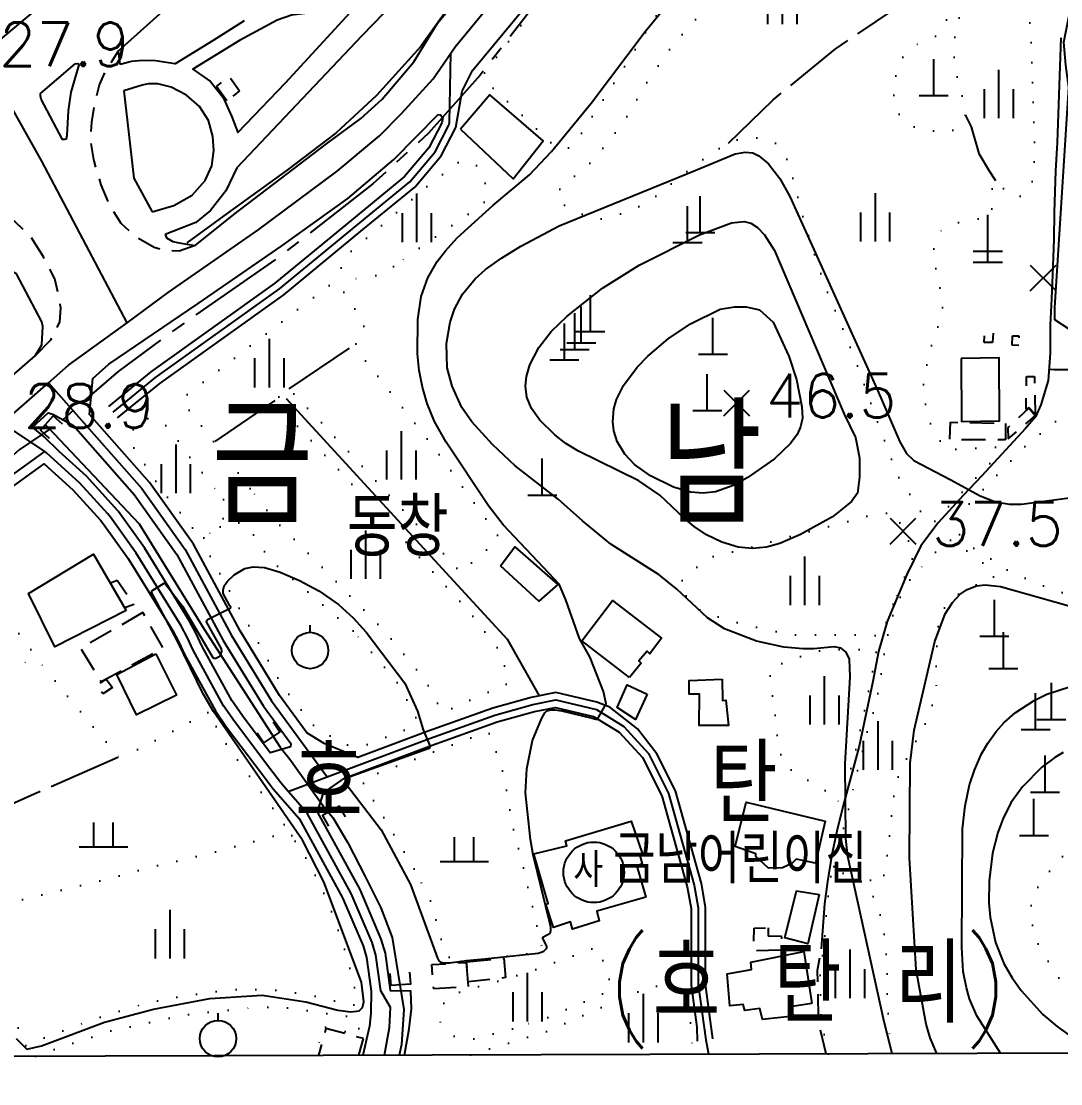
# Model space of a CAD drawing. Header units: millimetres. Extents: x 224638 to 227100, y 430787 to 433573.
# Drawn here: x 226550.3 to 226764.6, y 430787.4 to 431006.5 of the extents above; entities that cross this region are included whole.
import ezdxf

# ---------------------------------------------------------------- set-up
doc = ezdxf.new("R2010")
doc.units = ezdxf.units.MM
for name, pattern in [('15M2P5', [17.5, 15, -2.5]), ('20M3A3M3', [29, 20, -3, 3, -3]), ('5M2P5', [7.5, 5, -2.5]), ('AM4', [4, 0, -4])]:
    doc.linetypes.add(name, pattern=pattern)
for name, color, linetype in [('A0013110', 1, 'Continuous'), ('A0013117', 1, 'Continuous'), ('A0013118', 1, 'Continuous'), ('A0023119', 1, '5M2P5'), ('A0023210', 7, 'Continuous'), ('A0033324', 1, '5M2P5'), ('A0053326', 32, 'Continuous'), ('B0014111', 7, 'Continuous'), ('B0014112', 7, 'Continuous'), ('B0014116', 7, '5M2P5'), ('B0014637', 7, 'Continuous'), ('B0024120', 3, 'B0024120'), ('C0076116', 7, 'Continuous'), ('C0285311', 7, 'Continuous'), ('D0015112', 3, '15M2P5'), ('D0015211', 5, 'Continuous'), ('D0015212', 3, 'Continuous'), ('D0015213', 3, 'Continuous'), ('D0025111', 3, 'AM4'), ('E0022112', 5, 'Continuous'), ('F0017111', 30, 'Continuous'), ('F0017114', 7, 'Continuous'), ('F0027132', 7, 'Continuous'), ('F0027217', 7, 'Continuous'), ('G0018118', 7, '20M3A3M3'), ('H0017334', 7, 'Continuous'), ('H0049140', 7, 'Continuous'), ('H0049224', 7, 'Continuous'), ('H0049225', 7, 'Continuous'), ('H0049226', 7, 'Continuous')]:
    doc.layers.add(name, color=color, linetype=linetype)
doc.styles.add('GHS', font='romans', dxfattribs={"bigfont": 'ngsw.shx'})
doc.styles.add('HIST', font='romans.shx', dxfattribs={"bigfont": 'ngsw.shx'})
doc.styles.add('ngsw', font='romans.shx', dxfattribs={"bigfont": 'ngsw.shx'})
doc.linetypes.add('B0024120', pattern='A,10,-1.75,[133,ltypeshp.shx,S=0.75,R=0,X=0,Y=0],-3.25', length=15)

# ---------------------------------------------------------------- blocks, each defined once
blk = doc.blocks.new('B0014637')
at = {"layer": 'B0014637'}
blk.add_circle((0, 0), 6.25, dxfattribs=at)
at = {"layer": 'B0014637', "style": 'GHS'}
blk.add_text('사', height=7, dxfattribs=at).set_placement((-4.215, -3.007))
blk = doc.blocks.new('D0015212')
at = {"layer": 'D0015212'}
for p, q in [((-0.077, -4.058), (-0.077, 5.942)), ((-3.077, -4.058), (-3.077, 1.942)), ((2.923, -4.058), (2.923, 1.942))]:
    blk.add_line(p, q, dxfattribs=at)
blk = doc.blocks.new('C0285311')
at = {"layer": 'C0285311'}
for p, q in [((-0.024, 0.014), (-0.024, 7.514)), ((-3.024, 0.014), (2.976, 0.014))]:
    blk.add_line(p, q, dxfattribs=at)
blk = doc.blocks.new('D0015211')
at = {"layer": 'D0015211'}
for points in [[(-2, -2.5), (-2, 2.5)], [(2, -2.5), (2, 2.5)], [(-5, -2.5), (5, -2.5)]]:
    blk.add_lwpolyline(points, dxfattribs=at)
blk = doc.blocks.new('D0015213')
at = {"layer": 'D0015213'}
blk.add_line((0.108, 3.642), (0.108, 5.142), dxfattribs=at)
blk.add_circle((0.108, -0.108), 3.75, dxfattribs=at)
blk = doc.blocks.new('F0027217')
at = {"layer": 'F0027217'}
for p, q in [((-2.652, 2.652), (2.652, -2.652)), ((-2.652, -2.652), (2.652, 2.652))]:
    blk.add_line(p, q, dxfattribs=at)

msp = doc.modelspace()

# ---------------------------------------------------------------- linework, layer by layer
at = {"layer": 'A0013110', "flags": 128}
for points in [[(226579.927, 430962.583), (226580.205, 430961.872), (226581.527, 430961.105), (226582.83, 430960.857), (226586.116, 430960.32), (226594.11, 430966.68), (226613.23, 430981.27), (226620.282, 430986.494), (226624.705, 430990.491), (226631.211, 430998.166), (226636.1, 431006.17), (226654.82, 431028.87), (226672.83, 431049.2), (226684.75, 431058.13), (226689.95, 431061), (226698.59, 431065.24), (226706.39, 431068.41), (226745.25, 431082.92), (226759.76, 431089.04), (226787.69, 431102.49), (226796.95, 431106.63), (226849.14, 431128.69), (226884.913, 431143.541)], [(226570.65, 430997.632), (226570.322, 431000.449), (226578.802, 431008.08), (226597.913, 431023.695), (226613.429, 431035.361), (226622.25, 431046.064), (226657.462, 431071.616), (226682.964, 431088.928), (226714.543, 431109.054), (226738.996, 431123.753)], [(226570.12, 430924.74), (226578.83, 430931.85), (226604.39, 430950.14), (226620.26, 430963.22), (226631.42, 430972.35), (226636.83, 430978.77), (226639.89, 430984.63), (226641.18, 430992.14), (226643.3, 430996.35), (226656.28, 431012.15), (226666.07, 431025), (226677.6, 431038.43), (226684.45, 431044.63), (226691.1, 431048.9), (226702.2, 431054.99), (226724.89, 431064.86), (226736.859, 431068.908), (226743.234, 431070.501), (226748.971, 431072.794), (226768.764, 431083.338)], [(226571.396, 430992.212), (226573.456, 430974.182), (226577.249, 430967.21)], [(226692.89, 430796.68), (226691.37, 430807.96), (226691.37, 430823.87), (226690.5, 430828.74), (226685.15, 430847.86), (226681.303, 430855.448), (226677.321, 430860.598), (226671.637, 430865.079), (226668.913, 430866.127), (226660.51, 430868.11), (226655.42, 430867.1), (226647.48, 430864.9), (226633.93, 430860.05), (226619.64, 430854.69), (226612.74, 430857.58), (226609.168, 430859.82), (226603.537, 430867.5), (226595.369, 430880.847), (226585.751, 430898.684), (226576.689, 430911.404), (226564.325, 430925.454), (226564.99, 430932.84), (226568.32, 430935.82), (226586.77, 430948.3), (226604, 430960.23), (226617.61, 430969.96), (226627.05, 430978.06), (226636.24, 430987.33), (226636.74, 430987.23), (226637.18, 430986.63), (226637.01, 430985.59), (226634.32, 430980.45), (226629.3, 430974.5), (226618.36, 430965.54), (226602.56, 430952.52), (226577, 430934.23), (226568.23, 430927.06)], [(226422.656, 430792.736), (226431.16, 430800.32), (226451.01, 430818.92), (226462.98, 430831.42), (226471.79, 430841.38), (226483.24, 430856.62), (226488.41, 430864.49), (226509.64, 430894.28), (226517.36, 430903.94), (226521.97, 430909.31), (226534.92, 430921.84), (226538.77, 430925.08), (226544.674, 430930.266), (226553.103, 430937.565), (226554.522, 430939.841), (226554.72, 430943.574), (226554.487, 430944.535), (226549.243, 430954.449), (226547.107, 430955.611)], [(226542.29, 430906.1), (226554.996, 430915.249), (226560.899, 430909.884), (226566.577, 430903.635), (226567.085, 430903.036), (226572.303, 430895.718), (226581.503, 430880.821), (226582.775, 430878.513), (226583.939, 430875.942), (226590.279, 430864.341), (226592.596, 430860.972), (226599.903, 430851.239), (226602.206, 430848.248), (226607.545, 430842.105), (226616.509, 430825.765), (226620.728, 430815.845), (226621.445, 430813.494), (226622.409, 430806.489), (226622.361, 430802.008), (226622.097, 430799.319), (226620.71, 430793.328)], [(226629.313, 430793.354), (226630.218, 430798.778), (226630.73, 430802.89), (226630.57, 430806.502), (226626.409, 430806.585), (226626.411, 430806.741), (226625.365, 430814.356), (226624.492, 430817.215), (226620.111, 430827.515), (226611.327, 430843.527), (226612.55, 430847.4), (226616.92, 430850.46), (226634.97, 430857.23), (226648.39, 430862.04), (226656.12, 430864.18), (226660.45, 430865.04), (226668.29, 430863.19), (226673.54, 430859.94), (226678.33, 430854.68), (226682.34, 430846.77), (226687.57, 430828.07), (226688.37, 430823.6), (226688.37, 430807.76), (226689.537, 430799.11), (226689.657, 430796.245)]]:
    msp.add_lwpolyline(points, dxfattribs=at)
msp.add_lwpolyline([(226605.85, 430857.58), (226605.78, 430856.9), (226601.558, 430855.697), (226595.844, 430863.308), (226593.691, 430866.439), (226587.521, 430877.728), (226586.355, 430880.307), (226584.957, 430882.839), (226575.637, 430897.932), (226570.245, 430905.494), (226569.583, 430906.275), (226563.731, 430912.716), (226558.094, 430917.838), (226554.99, 430920.84), (226552.57, 430922.8), (226555.79, 430925.77), (226556.74, 430925.51), (226561.009, 430923.167), (226573.551, 430908.916), (226582.349, 430896.566), (226591.901, 430878.853), (226600.213, 430865.27)], close=True, dxfattribs=at)
at = {"layer": 'A0013117', "flags": 128}
for points in [[(226764.64, 431003.12), (226763.87, 430981.54), (226763.53, 430975.69), (226763.28, 430967.12), (226763.16, 430961.61), (226762.91, 430954.21), (226762.73, 430949.35), (226762.44, 430943.86), (226762.43, 430938.12), (226762.04, 430932.44), (226760.53, 430927.41), (226759.413, 430924.993), (226757.37, 430922.53), (226748.32, 430912.8), (226744.48, 430908.74), (226739.32, 430903.11), (226735.78, 430898.34), (226732.89, 430892.43), (226728.83, 430882.73), (226727.06, 430876.56), (226725.88, 430870.36), (226723.07, 430857.02), (226719.93, 430845.54), (226718.59, 430840.15), (226717.41, 430834.69), (226716.54, 430829.13), (226715.89, 430824.5), (226715.23, 430815.23)], [(226604.86, 430928.75), (226637.07, 430893.69), (226650.44, 430879.08), (226657.03, 430867.419)]]:
    msp.add_lwpolyline(points, dxfattribs=at)
at = {"layer": 'A0013118', "flags": 128}
for points in [[(226766.672, 431121.143), (226725.657, 431103.189), (226724.788, 431102.5), (226724.33, 431101.785), (226716.334, 431088.878), (226709.981, 431078.275), (226709.162, 431077.226), (226707.536, 431076.119), (226695.096, 431068.997), (226683.127, 431062.04), (226669.726, 431052.149), (226654.628, 431038.983), (226638.681, 431022.398), (226620.506, 431003.507), (226594.69, 430976.337), (226592.426, 430971.578), (226589.313, 430967.544), (226586.278, 430965.052), (226579.927, 430962.583)], [(226596.231, 431006.622), (226589.831, 431002.547), (226582.022, 430997.786), (226577.922, 430998.402), (226575.287, 430998.444), (226572.978, 430998.209), (226570.65, 430997.632)], [(226577.249, 430967.21), (226581.738, 430968.532), (226585.506, 430970.679), (226588.193, 430973.722), (226589.544, 430976.711), (226589.996, 430979.908), (226589.783, 430982.77), (226588.901, 430986.049), (226586.977, 430988.936), (226584.322, 430991.326), (226581.136, 430992.934), (226578.405, 430993.614), (226576.421, 430993.633), (226575.19, 430993.356), (226571.396, 430992.212)]]:
    msp.add_lwpolyline(points, dxfattribs=at)
msp.add_lwpolyline([(226618.093, 431008.32), (226617.769, 431008.62), (226617.36, 431008.71), (226616.326, 431008.708), (226612.02, 431008.54), (226605.976, 431007.77), (226603.004, 431006.735), (226595.288, 431002.546), (226585.65, 430996.634), (226589.288, 430994.088), (226591.89, 430990.836), (226593.673, 430986.856), (226594.899, 430983.58), (226604.717, 430993.805)], close=True, dxfattribs=at)
at = {"layer": 'A0023119', "flags": 128}
for points in [[(226762.2, 430934.8), (226763.19, 430934.72), (226770.97, 430934.73), (226777.48, 430930.31), (226783.68, 430925.25), (226793.26, 430924.41), (226802.95, 430924.54), (226813.97, 430921.28), (226823.73, 430917.03), (226832.27, 430911.97), (226838.32, 430909.74), (226841.082, 430907.579), (226841.795, 430906.783), (226842.296, 430904.901), (226842.451, 430901.616), (226842.5, 430897.913), (226842.294, 430894.275), (226841.696, 430890.933), (226840.368, 430887.321), (226837.683, 430883.169), (226834.842, 430879.851), (226833.594, 430876.966)], [(226716.229, 430793.613), (226714.69, 430800.22), (226714.47, 430810.85), (226715.23, 430815.23)], [(226691.405, 430796.48), (226691.96, 430793.541)]]:
    msp.add_lwpolyline(points, dxfattribs=at)
at = {"layer": 'A0023210', "flags": 128}
for points in [[(226572.066, 430944.377), (226554.477, 430977.699), (226542.109, 430999.597), (226521.079, 431037.341), (226516.074, 431047.067), (226506.236, 431068.664), (226488.224, 431102.877), (226458.237, 431159.867), (226424.459, 431223.783), (226414.721, 431240.845), (226403.456, 431260.578), (226333.089, 431393.892), (226317.284, 431423.963), (226301.324, 431454.371), (226280.767, 431493.016), (226255.148, 431541.55), (226237.713, 431574.168), (226220.774, 431605.246)], [(226235.247, 430792.177), (226247.421, 430796.844), (226283.945, 430810.846), (226350.65, 430845.909), (226412.774, 430888.563), (226470.571, 430936.969), (226527.015, 430986.965), (226542.109, 430999.597), (226584.834, 431035.353), (226645.257, 431080.441), (226708.199, 431121.942), (226773.446, 431159.715), (226840.778, 431193.633), (226884.698, 431212.644)], [(226546.367, 430923.669), (226555.901, 430932), (226560.015, 430935.595), (226572.066, 430944.377), (226580.57, 430950.575), (226599.055, 430963.455), (226615.42, 430975.615), (226624.095, 430982.9), (226628.69, 430987.535), (226635.205, 430994.645), (226638.81, 430999.95), (226639.7, 431001.26), (226655.55, 431020.51)], [(226569.175, 430925.9), (226577.915, 430933.04), (226603.475, 430951.33), (226619.31, 430964.38), (226630.36, 430973.425), (226635.575, 430979.61), (226638.45, 430985.11), (226638.535, 430985.63), (226638.81, 430999.95)], [(226555.901, 430932), (226575.12, 430910.16), (226584.05, 430897.625), (226593.635, 430879.85), (226601.875, 430866.385), (226613.354, 430850.727)], [(226625.166, 430793.341), (226626.158, 430799.048), (226626.377, 430803.153), (226624.41, 430806.615), (226623.405, 430813.925), (226622.61, 430816.53), (226618.31, 430826.64), (226609.195, 430843.255), (226605.32, 430847.714), (226603.755, 430849.515), (226601.495, 430852.45), (226594.22, 430862.14), (226591.985, 430865.39), (226585.73, 430876.835), (226584.565, 430879.41), (226583.23, 430881.83), (226573.97, 430896.825), (226568.665, 430904.265), (226568.08, 430904.955), (226562.315, 430911.3), (226555.455, 430917.534), (226555.09, 430917.781), (226546.367, 430923.669)], [(226451.775, 430796.305), (226454.939, 430798.924), (226458.625, 430801.975), (226460.371, 430803.701), (226471.585, 430814.785), (226482.455, 430826.82), (226489.045, 430834.785), (226497.95, 430847.15), (226503.655, 430855.95), (226511.819, 430868.408), (226517.645, 430877.3), (226532.715, 430898.76), (226540.965, 430907.605), (226555.09, 430917.781)], [(226605.32, 430847.714), (226613.354, 430850.727), (226634.45, 430858.64), (226647.935, 430863.47), (226655.77, 430865.64), (226660.48, 430866.575), (226668.87, 430864.595), (226674.51, 430861.105), (226679.575, 430855.54), (226683.745, 430847.315), (226689.035, 430828.405), (226689.87, 430823.735), (226689.87, 430807.86), (226691.405, 430796.48)]]:
    msp.add_lwpolyline(points, dxfattribs=at)
at = {"layer": 'A0033324', "flags": 128}
for points in [[(226586.116, 430960.32), (226582.84, 430959.151), (226579.96, 430959.261), (226577.638, 430959.9), (226573.828, 430962.09), (226570.886, 430964.861), (226568.489, 430968.58), (226566.756, 430972.832), (226565.198, 430978.009), (226564.57, 430981.971), (226564.795, 430985.742), (226565.478, 430989.767), (226566.412, 430993.439), (226567.574, 430996.139), (226570.322, 431000.449)], [(226553.103, 430937.565), (226556.35, 430940.816), (226558.235, 430944.544), (226558.432, 430947.356), (226557.99, 430950.061), (226557.159, 430953.434), (226554.825, 430957.963), (226552.305, 430962.01), (226548.999, 430965.166), (226545.45, 430966.953), (226541.817, 430967.864), (226538.018, 430967.927), (226535.202, 430967.669), (226532.712, 430967.187), (226527.988, 430964.802)]]:
    msp.add_lwpolyline(points, dxfattribs=at)
at = {"layer": 'A0053326', "flags": 128}
msp.add_lwpolyline([(226559.655, 430982.971), (226559.496, 430982.194), (226559.179, 430982.125), (226558.789, 430982.125), (226554.332, 430990.447), (226554.217, 430991.132), (226554.216, 430991.656), (226561.406, 430997.763), (226561.817, 430997.856), (226562.045, 430997.788), (226562.138, 430997.56), (226562.004, 430997.079), (226560.447, 430991.896), (226559.926, 430988.074)], close=True, dxfattribs=at)
at = {"layer": 'B0014111', "flags": 128}
for points in [[(226640.86, 430984.26), (226651.7, 430974.03), (226657.91, 430981.86), (226646.85, 430991.36)], [(226649.063, 430894.204), (226652.052, 430898.159), (226660.874, 430890.361), (226656.985, 430886.944)], [(226571.91, 430885.03), (226557.19, 430877.53), (226551.73, 430888.52), (226565.15, 430896.64)], [(226655.95, 430834.86), (226662.77, 430836.46), (226662.49, 430837.53), (226676.02, 430841.55), (226678.33, 430834.76), (226677.78, 430834.52), (226678.26, 430832.76), (226677.16, 430832.3), (226679.02, 430825.88), (226668.96, 430822.99), (226669.44, 430821), (226663.92, 430819.28), (226663.49, 430820.79), (226660.01, 430819.68), (226658.43, 430824.47), (226658.91, 430824.6)]]:
    msp.add_lwpolyline(points, close=True, dxfattribs=at)
at = {"layer": 'B0014112', "flags": 128}
for points in [[(226744.1, 430936.99), (226744.16, 430923.97), (226751.96, 430924.11), (226751.88, 430937.1)], [(226675.671, 430871.217), (226665.879, 430878.781), (226672.181, 430887.101), (226682.284, 430879.288), (226679.873, 430876.079), (226679.352, 430876.654), (226677.611, 430874.622), (226678.098, 430874.154)], [(226577.99, 430876.11), (226582.26, 430867.58), (226574.05, 430863.53), (226569.98, 430871.85)], [(226694.787, 430870.856), (226694.874, 430866.476), (226695.522, 430866.511), (226696.118, 430861.327), (226690.026, 430861.325), (226690.093, 430867.772), (226688.013, 430867.766), (226688.007, 430870.595)], [(226679.345, 430867.771), (226676.914, 430862.515), (226673.111, 430865.037), (226675.185, 430869.699)], [(226716.06, 430841.6), (226714.05, 430832.94), (226710.03, 430833.71), (226709.18, 430832.88), (226707.24, 430831.96), (226704.32, 430831.87), (226701.73, 430834.26), (226701.72, 430834.81), (226697.44, 430836.38), (226699.72, 430845.51)], [(226714.777, 430826.444), (226712.433, 430816.292), (226707.723, 430817.53), (226710.088, 430827.188)], [(226713.31, 430804.01), (226709.19, 430803.36), (226709.34, 430801.36), (226703.12, 430800.71), (226702.57, 430802.93), (226699.46, 430802.56), (226699.13, 430803.78), (226696.34, 430803.5), (226695.82, 430810.13), (226700.83, 430810.96), (226700.67, 430812.49), (226711.66, 430814.71)]]:
    msp.add_lwpolyline(points, close=True, dxfattribs=at)
at = {"layer": 'B0014116', "flags": 128}
for points in [[(226592.656, 430990.133), (226590.484, 430993.085), (226593.116, 430995.17), (226595.265, 430992.178)], [(226750.659, 430942.235), (226750.512, 430940.265), (226748.842, 430940.284), (226748.926, 430942.354)], [(226755.95, 430939.665), (226754.619, 430939.747), (226754.659, 430941.674), (226755.992, 430941.633)], [(226759.333, 430925.521), (226758.025, 430926.897), (226757.477, 430926.445), (226757.527, 430933.3), (226759.171, 430933.308)], [(226759.325, 430925.134), (226758.048, 430926.725), (226753.709, 430922.749), (226753.763, 430920.44)], [(226753.214, 430923.588), (226753.234, 430920.214), (226741.762, 430920.233), (226741.862, 430923.859)], [(226568.679, 430890.728), (226570.043, 430891.297), (226573.461, 430886.235), (226571.618, 430885.54)], [(226575.321, 430884.58), (226562.51, 430877.259), (226566.709, 430870.374), (226579.527, 430877.308)], [(226567.788, 430870.866), (226569.046, 430869.159), (226567.081, 430867.836), (226565.835, 430869.636)], [(226704.288, 430819.575), (226704.29, 430817.884), (226706.989, 430817.919), (226707.014, 430814.976), (226701.328, 430814.855), (226701.382, 430819.483)], [(226641.974, 430812.441), (226642.394, 430807.437), (226635.328, 430807.007), (226634.907, 430812.011)], [(226642.078, 430812.587), (226649.776, 430813.305), (226650.101, 430809.311), (226642.42, 430808.415)]]:
    msp.add_lwpolyline(points, close=True, dxfattribs=at)
msp.add_lwpolyline([(226619.869, 430793.325), (226620.805, 430796.735), (226613.081, 430798.855), (226611.556, 430793.301)], dxfattribs=at)
at = {"layer": 'B0024120', "flags": 128}
for points in [[(226884.911, 431144.188), (226820.096, 431117.281), (226751.663, 431088.685), (226718.2, 431074.832), (226692.392, 431063.407), (226678.184, 431054.62), (226668.362, 431045.496), (226657.57, 431033.204), (226644.075, 431017.328), (226632.565, 431001.28), (226623.487, 430991.255), (226615.223, 430983.546), (226605.156, 430975.87), (226592.807, 430966.937), (226584.399, 430960.831)], [(226885.395, 430988.653), (226877.6, 430983.48), (226868.68, 430976.79), (226862.25, 430972.72), (226862.566, 430961.19), (226862.255, 430956.116), (226851.5, 430935.39), (226837.77, 430913.87), (226819.2, 430924.44), (226813.46, 430926.05), (226809.33, 430926.15), (226789.76, 430926.13), (226783.98, 430927.65), (226779.96, 430933.62), (226776.41, 430938.54), (226770.9, 430940.11), (226763.4, 430944.93), (226763.39, 430947.54), (226766.29, 430992.9), (226765.64, 430997.45), (226765.21, 431002.21), (226768.4, 431018.2), (226772.23, 431023.73), (226766.52, 431068.533), (226768.733, 431067.567)]]:
    msp.add_lwpolyline(points, dxfattribs=at)
at = {"layer": 'C0076116', "flags": 128}
for points in [[(226556.06, 430920.52), (226554.19, 430922.18), (226556.85, 430925.17), (226558.71, 430923.51)], [(226598.875, 430859.786), (226600.25, 430857.699), (226603.59, 430859.899), (226602.215, 430861.987)], [(226617.11, 430842.452), (226615.91, 430844.645), (226612.4, 430842.725), (226613.6, 430840.532)], [(226630.337, 430810.459), (226630.507, 430807.964), (226626.517, 430807.691), (226626.346, 430810.185)]]:
    msp.add_lwpolyline(points, dxfattribs=at)
at = {"layer": 'D0015112', "flags": 128}
for points in [[(226696.102, 430981.382), (226705.29, 430990.3), (226718.1, 431000.78), (226730.36, 431009.02), (226741.135, 431014.469)], [(226744.93, 430987.21), (226746.12, 430984.78), (226747.74, 430979.23), (226749.87, 430975.7), (226751.399, 430973.266)], [(226605.49, 430930.72), (226619.27, 430940.03)], [(226602.56, 430928.31), (226590.024, 430919.753)], [(226524.408, 430834.659), (226570.34, 430854.84)]]:
    msp.add_lwpolyline(points, dxfattribs=at)
at = {"layer": 'D0025111', "flags": 128}
for points in [[(226695.947, 431027.312), (226680.395, 431006.559), (226673.821, 430995.797), (226671.87, 430992.884), (226664.464, 430981.393), (226662.875, 430980.328), (226661.887, 430980.142), (226660.599, 430980.452), (226645.487, 430994.731), (226645.451, 430995.444), (226645.884, 430996.019), (226658.24, 431012.163), (226672.964, 431030.748), (226686.452, 431043.944), (226698.976, 431051.268), (226708.461, 431056.027), (226711.758, 431057.681), (226728.652, 431064.838), (226738.436, 431067.076), (226740.139, 431066.869), (226741.245, 431066.177), (226741.561, 431065.344), (226741.747, 431064.167), (226741.848, 431056.625), (226741.767, 431048.769), (226741.577, 431047.626), (226739.318, 431046.738), (226725.776, 431045.212), (226714.134, 431043.268), (226711.35, 431042.374), (226710.998, 431042.261), (226704.982, 431037.327), (226700.786, 431033.709)], [(226741.109, 431014.917), (226741.135, 431014.469), (226741.498, 431008.199), (226740.904, 431006.356), (226739.64, 431004.361), (226738.956, 431003.544), (226737.886, 431002.98), (226734.996, 431001.724), (226733.687, 431001.088), (226732.198, 430999.558), (226730.959, 430996.647), (226730.223, 430994.112), (226730.112, 430991.83), (226730.539, 430989.011), (226730.698, 430988.239), (226730.879, 430987.804), (226731.864, 430986.794), (226734.363, 430984.765), (226736.815, 430984.065), (226741.76, 430983.69), (226743.73, 430985), (226744.56, 430986.09), (226744.93, 430987.21), (226744.83, 430988.9), (226744.35, 430990.92), (226742.87, 430996.41), (226742.65, 430998.83), (226742.64, 431000.63), (226742.72, 431002.53), (226742.87, 431004.24), (226743.07, 431005.53), (226743.56, 431007.09), (226744.37, 431008.1), (226745.47, 431008.7), (226746.66, 431009.05), (226754.81, 431008.72), (226756.68, 431008.23), (226757.65, 431007.55), (226758.08, 431006.98), (226758.3, 431005.61), (226758.42, 431004.12), (226758.85, 430990.87), (226759.18, 430983.57), (226759.23, 430980.1), (226759.04, 430975.43), (226758.79, 430973.75), (226758.43, 430972.63), (226757.81, 430971.42), (226757.04, 430970.7), (226755.45, 430970.26), (226754.6, 430970.55), (226751.81, 430972.89), (226751.399, 430973.266), (226751.11, 430973.53), (226750.65, 430973.28), (226750.5, 430972.52), (226750.47, 430968.55), (226750.38, 430967.36), (226750.03, 430966.38), (226749.47, 430966.04), (226745.15, 430965.42), (226741.82, 430964.68), (226740.63, 430963.9), (226739.88, 430963.23), (226738.93, 430961.7), (226738.45, 430960.8), (226738.4, 430959.08), (226738.45, 430957.61), (226739.1, 430954.21), (226740.12, 430949.74), (226740.29, 430948.02), (226740.19, 430946.94), (226739.93, 430945.67), (226737.41, 430937.91), (226736.4, 430932.75), (226736.25, 430930.46), (226736.98, 430926.23), (226737.64, 430923.77), (226740.38, 430918.8), (226741.66, 430918.29), (226744.68, 430918.29), (226750.59, 430918.83), (226751.32, 430918.62), (226751.57, 430918.35), (226751.58, 430917.69), (226750.9, 430916.3), (226742.37, 430907.42), (226738.48, 430903.31), (226737.49, 430903.4), (226736.82, 430903.76), (226731.07, 430912.7), (226726.18, 430925.67), (226721.83, 430937.82), (226715.77, 430952.49), (226711.71, 430965.14), (226709.01, 430975.41), (226708.25, 430977.84), (226707.19, 430980.06), (226705.89, 430981.33), (226704.84, 430981.95), (226703.34, 430982.37), (226701.49, 430982.56), (226698.95, 430982.4), (226697.25, 430981.93), (226696.102, 430981.382), (226695.28, 430980.99), (226693.28, 430979.78), (226688.91, 430976.66), (226685.62, 430974.01), (226683.01, 430972.03), (226679.95, 430969.53), (226678.38, 430968.61), (226674.58, 430967.07), (226672.07, 430966.16), (226670.05, 430965.77), (226668.35, 430965.97), (226666.22, 430966.64), (226664.68, 430967.36), (226662.86, 430968.09), (226661.9, 430968.87), (226661.02, 430969.65), (226660.72, 430970.44), (226660.79, 430971.19), (226661.17, 430971.76), (226661.99, 430972.62), (226668.19, 430977.84), (226674.23, 430985.41), (226679.41, 430994.13), (226684.33, 431001.29), (226690.97, 431008.77), (226697.9, 431017.14), (226703.9, 431025.1), (226708.08, 431029.05), (226714.67, 431033.04), (226721.56, 431035.75), (226732.65, 431038.25), (226740.62, 431039.5), (226741.25, 431039.33), (226741.64, 431038.59), (226741.306, 431026.217), (226741.65, 431018.24), (226741.33, 431016.04)], [(226627, 430955.95), (226622.98, 430953.92), (226621.12, 430953.45), (226619.33, 430953.4), (226617.78, 430953.89), (226616.79, 430954.58), (226616.24, 430955.64), (226616.53, 430956.96), (226617.65, 430958.55), (226634.35, 430972.84), (226640.57, 430977.58), (226642.2, 430977.81), (226644.1, 430976.81), (226644.98, 430975.84), (226645.71, 430973.88), (226646.19, 430972.2), (226646.32, 430970.78), (226645.83, 430969.3), (226644.27, 430968.03), (226633.42, 430960.54)], [(226597.49, 430910.19), (226590.024, 430919.753), (226583.5, 430928.11), (226583.57, 430928.68), (226584.26, 430929.41), (226614.57, 430952.7), (226615.12, 430952.4), (226616.15, 430951.56), (226620.74, 430944.73), (226620.95, 430943.21), (226620.52, 430942.02), (226619.67, 430940.78), (226619.27, 430940.03), (226619.33, 430939.32), (226619.52, 430938.73), (226636.56, 430917.09), (226648.58, 430900.37), (226648.53, 430899.69), (226641.1, 430893.01), (226640.65, 430893.02), (226638.98, 430895.06), (226611.75, 430924.19), (226605.49, 430930.72), (226604.37, 430930.09), (226602.56, 430928.31), (226602.89, 430927.73), (226627.42, 430901.51), (226642.51, 430884.92), (226648.39, 430877.45), (226649.7, 430874.42), (226650.78, 430870.57), (226650.55, 430869.97), (226637.38, 430864.11), (226636.79, 430864.56), (226633.42, 430870.89), (226625.92, 430879.97), (226612.34, 430893.94), (226602.29, 430903.91)], [(226832.353, 430909.147), (226831.949, 430907.864), (226836.515, 430905.296), (226837.159, 430905.771), (226837.525, 430904.962), (226837.84, 430903.539), (226838.402, 430898.013), (226838.419, 430891.814), (226838.09, 430890.736), (226836.981, 430888.728), (226836.166, 430888.172), (226834.733, 430887.595), (226825.485, 430885.425), (226817.695, 430885.312), (226813.463, 430884.378), (226807.247, 430881.152), (226801.487, 430877.289), (226799.715, 430877.279), (226796.81, 430877.902), (226795.921, 430878.371), (226793.36, 430880.357), (226792.142, 430881.801), (226790.14, 430883.133), (226789.662, 430883.451), (226787.902, 430884.749), (226786.512, 430885.477), (226784.427, 430886.102), (226779.826, 430886.556), (226773.541, 430887.228), (226768.914, 430887.658), (226765.325, 430888.596), (226763.212, 430889.268), (226760.948, 430890.127), (226756.221, 430892.127), (226753.381, 430893.51), (226750.48, 430895.464), (226746.848, 430897.799), (226745.343, 430898.997), (226743.551, 430900.906), (226742.628, 430901.998), (226742.28, 430902.718), (226742.288, 430903.287), (226742.52, 430903.699), (226756.856, 430918.559), (226767.472, 430927.302), (226768.044, 430928.053), (226768.124, 430928.761), (226768.14, 430930.931), (226768.385, 430931.519), (226769.123, 430931.523), (226774.331, 430929.441), (226780.487, 430924.864), (226782.483, 430923.788), (226785.169, 430922.526), (226786.735, 430922.052), (226789.621, 430921.549), (226792.11, 430921.802), (226792.24, 430921.815), (226801.932, 430921.207), (226807.332, 430920.524), (226814.121, 430918.603), (226821.075, 430915.648), (226829.822, 430910.812)], [(226591.98, 430907.92), (226592.47, 430905.84), (226592.25, 430904.76), (226591.88, 430903.87), (226589.08, 430900.89), (226588.31, 430900.68), (226587.64, 430900.69), (226587.02, 430900.86), (226586.21, 430901.27), (226579.36, 430909.69), (226572.74, 430919.6), (226572.96, 430921.21), (226573.4, 430922.61), (226574.21, 430923.79), (226575.08, 430924.42), (226576.19, 430924.65), (226577.3, 430924.56), (226578.41, 430924.29), (226579.79, 430923.53), (226581.1, 430922.15), (226584.77, 430916.97)], [(226730.07, 430886.356), (226727.526, 430879.843), (226722.429, 430880.011), (226709.242, 430879.988), (226702.892, 430881.362), (226695.46, 430883.11), (226689.238, 430885.523), (226685.682, 430890.35), (226691.525, 430895.804), (226700.575, 430898.019), (226709.756, 430900.533), (226719.647, 430903.105), (226726.362, 430904.955), (226730.39, 430905.208), (226734.448, 430896.764)], [(226618.682, 430880.833), (226601.551, 430895.531), (226597.402, 430901.795), (226596.589, 430902.685), (226594.434, 430903.344), (226592.218, 430902.907), (226587.917, 430900.069), (226587.779, 430899.717), (226587.856, 430899.326), (226589.474, 430895.684), (226604.167, 430869.346), (226610.839, 430860.98), (226613.423, 430859.547), (226615.731, 430857.86), (226616.713, 430857.484), (226618.016, 430857.185), (226620.171, 430857.032), (226621.275, 430857.301), (226631.419, 430861.212), (226631.657, 430862.738), (226631.388, 430863.719), (226627.539, 430870.612)], [(226535.893, 430898.947), (226534.426, 430897.374), (226519.466, 430876.068), (226505.74, 430855.121), (226505.74, 430855.11), (226505.73, 430852.57), (226507.37, 430850.77), (226511.13, 430847.85), (226518.91, 430840.71), (226524.408, 430834.659), (226530.75, 430827.68), (226533.6, 430823.83), (226533.957, 430821.769), (226534.3, 430819.79), (226534.31, 430816.85), (226534.82, 430815.85), (226537.79, 430814.58), (226542.26, 430810.72), (226547.82, 430802.29), (226550.98, 430796.36), (226551.09, 430795.31), (226552.09, 430795.68), (226554.64, 430796.76), (226558.15, 430798.13), (226562.72, 430799.83), (226568.38, 430801.81), (226574.42, 430803.6), (226579.92, 430804.92), (226585.94, 430805.85), (226592.89, 430806.82), (226597.73, 430806.92), (226602.72, 430806.73), (226607.38, 430806.09), (226611.44, 430805.38), (226616.07, 430804.19), (226619.25, 430803.6), (226619.26, 430805.87), (226618.15, 430810.88), (226616.36, 430816.93), (226614.13, 430823.17), (226611.98, 430828.36), (226608.89, 430834.17), (226606.02, 430838.61), (226602.64, 430843.61), (226598.87, 430848.7), (226592.64, 430857.28), (226590.12, 430861.72), (226589.29, 430864.32), (226575.35, 430856.84), (226570.34, 430854.84), (226560.41, 430866.6), (226554.64, 430873.71), (226553.436, 430875.328), (226549.12, 430881.13), (226541.94, 430890.91)], [(226716, 430847.91), (226710.88, 430850.98), (226707.39, 430853.14), (226706.22, 430857.96), (226705.66, 430864.47), (226704.7, 430870.05), (226704.67, 430872.94), (226707.83, 430874.47), (226711.33, 430875.67), (226715.72, 430876.96), (226723.16, 430876.98), (226726.64, 430876.9), (226725.39, 430870.46), (226722.58, 430857.14), (226719.33, 430845.2)], [(226631.28, 430831.76), (226620.68, 430849.61), (226620.78, 430850.16), (226621.78, 430850.71), (226645.98, 430859.95), (226646.49, 430859.82), (226647.02, 430859.42), (226649.4, 430852.35), (226650.25, 430848.23), (226652.07, 430838.13), (226653.09, 430835.15), (226657.51, 430815.9), (226657.42, 430815.03), (226657.06, 430814.56), (226641.66, 430812.6), (226639.24, 430812.88), (226638.52, 430813.49), (226637.84, 430814.56), (226636.96, 430816.75), (226634.63, 430825.28)], [(226651.52, 430798.73), (226643.294, 430796.645), (226639.849, 430797.103), (226638.202, 430798.025), (226637.284, 430798.968), (226636.726, 430800.08), (226636.602, 430801.686), (226637.496, 430804.384), (226638.603, 430805.207), (226639.85, 430806.107), (226655.126, 430810.516), (226668.548, 430815.498), (226669.282, 430815.355), (226671.993, 430807.531), (226671.816, 430806.976), (226671.311, 430806.487), (226658.232, 430800.855)]]:
    msp.add_lwpolyline(points, close=True, dxfattribs=at)
for points in [[(226733.486, 430891.354), (226733.276, 430891.127), (226732.507, 430889.899), (226731.768, 430888.409), (226731.442, 430887.648), (226731.168, 430886.896), (226730.457, 430885.303), (226730.134, 430884.46), (226729.848, 430883.675), (226729.347, 430882.032), (226729.021, 430880.364), (226728.595, 430878.718), (226728.435, 430877.857), (226727.915, 430874.242), (226727.078, 430868.936), (226726.716, 430867.16), (226726.11, 430864.526), (226725.639, 430862.801), (226724.761, 430860.211), (226724.245, 430858.351), (226724.018, 430857.408), (226723.46, 430854.613), (226722.768, 430852.223), (226722.094, 430849.702), (226721.712, 430848.052), (226721.165, 430845.312), (226720.737, 430843.64), (226720.006, 430841.03), (226719.442, 430838.542), (226719.002, 430836.789), (226718.714, 430836), (226718.359, 430835.257), (226718.026, 430834.461), (226717.799, 430833.653), (226717.739, 430833.022), (226717.776, 430832.275), (226717.926, 430831.994), (226718.171, 430831.775), (226718.554, 430831.576), (226720.872, 430830.781), (226722.618, 430830.289), (226724.201, 430829.785), (226726.679, 430828.93), (226727.408, 430828.787), (226727.708, 430828.847), (226727.757, 430828.967), (226728.12, 430830.579), (226728.774, 430834.267), (226729.029, 430835.963), (226729.253, 430837.76), (226729.725, 430842.919), (226729.92, 430844.722), (226730.434, 430848.339), (226730.639, 430849.318), (226730.881, 430850.14), (226731.172, 430850.887), (226732.622, 430854.134), (226734.366, 430857.449), (226735.777, 430859.878), (226736.615, 430861.594), (226737.353, 430863.328), (226737.983, 430865.049), (226738.224, 430865.911), (226738.804, 430868.546), (226739, 430869.574), (226739.144, 430870.616), (226739.178, 430871.621), (226739.123, 430872.526), (226738.994, 430873.376), (226738.857, 430873.86), (226739.298, 430881.609), (226739.679, 430883.43), (226740.219, 430885.056), (226742.641, 430887.848), (226745.95, 430889.83), (226748.656, 430890.83), (226750.001, 430891.14), (226750.711, 430891.747), (226750.863, 430893.168), (226747.069, 430895.916), (226742.628, 430899.393), (226741.923, 430899.542), (226741.173, 430899.413), (226740.515, 430898.965), (226733.486, 430891.354)], [(226505.74, 430855.11), (226553.436, 430875.328)], [(226823.426, 430793.933), (226820.54, 430795.99), (226814.78, 430799.16), (226806.3, 430800.25), (226793.58, 430796.01), (226784.78, 430796.12), (226776.74, 430799.63), (226770.14, 430803.47), (226763.84, 430809.63), (226758.98, 430817.95), (226758.43, 430825.16), (226760.77, 430829.6), (226764.76, 430834.01), (226767.01, 430837.52), (226767.51, 430843.33), (226767.7, 430848.8), (226768.11, 430853.99), (226768.37, 430856.29), (226772.77, 430855.29), (226780.94, 430850.06), (226785.91, 430846.67), (226791.52, 430843.29), (226799.73, 430843.09), (226808.64, 430842.32), (226816.11, 430838.68), (226822.02, 430833.71), (226828.83, 430826.54), (226836, 430822.4), (226840.7, 430820.27), (226842.76, 430813.73), (226842.06, 430806.65), (226838.16, 430806.06), (226830.11, 430810.63), (226824.58, 430813.51), (226817.68, 430817.39), (226812.74, 430820.9), (226809.71, 430825.25), (226807.16, 430828.43), (226801.94, 430828), (226799.34, 430824.63), (226799.44, 430820.72), (226805.35, 430817.24), (226811.64, 430815.09), (226820.62, 430811.76), (226828.74, 430808.02), (226835.96, 430803.73), (226840.84, 430799.82), (226844.55, 430794.31), (226844.702, 430793.997)], [(226606.02, 430838.61), (226605, 430839.23), (226589.08, 430834.94), (226577.75, 430832.27), (226567.59, 430829.57), (226549.19, 430825.1), (226533.957, 430821.769)], [(226716.739, 430793.615), (226715.19, 430800.28), (226714.98, 430810.81), (226715.73, 430815.2), (226716.39, 430824.45), (226717.03, 430829.06), (226717.47, 430831.81), (226718.173, 430831.544), (226724.43, 430828.74), (226726.95, 430824.13), (226728.18, 430818.42), (226728.77, 430812.58), (226728.81, 430805.69), (226729.24, 430797.74), (226730.139, 430793.655)], [(226642.892, 430793.394), (226658.799, 430798.3), (226673.112, 430804.546), (226679.927, 430807.44), (226681.791, 430807.594), (226683.49, 430807.482), (226684.735, 430807.088), (226686.143, 430806.52), (226686.922, 430805.819), (226687.53, 430805.266), (226687.799, 430804.502), (226688.303, 430799.689), (226688.617, 430794.907), (226688.894, 430793.531)], [(226553.174, 430793.126), (226553.58, 430793.39), (226568.4, 430798.24), (226583.96, 430801.64), (226596.98, 430803.05), (226603.25, 430803.35), (226607.93, 430802.73), (226612.05, 430802.07), (226616.52, 430801.52), (226618.31, 430801.13), (226619.59, 430800.36), (226619.94, 430799.35), (226619.79, 430797.563), (226612.261, 430799.243), (226611.172, 430793.299)]]:
    msp.add_lwpolyline(points, dxfattribs=at)
at = {"layer": 'E0022112', "flags": 128}
msp.add_lwpolyline([(226555.223, 430923.341), (226555.82, 430922.79), (226574.55, 430902.92), (226587.95, 430881.19), (226603.66, 430856.82), (226605.65, 430854.35), (226612.88, 430844.24), (226614.49, 430842.35), (226617.6, 430837.09), (226621.2, 430830.18), (226624.38, 430823.72), (226626.73, 430817.57), (226629.15, 430802.73), (226628.64, 430795.55), (226628.21, 430793.35)], dxfattribs=at)
at = {"layer": 'F0017111', "flags": 128}
for points, elevation in [([(226549.21, 430796.74), (226551.4, 430794.55), (226554.44, 430795.22), (226567.42, 430800.11), (226577.54, 430802.81), (226589.17, 430805), (226599.96, 430805.67), (226608.96, 430804.3), (226615.53, 430802.62), (226618.23, 430802.28), (226619.92, 430802.45), (226620.59, 430803.12), (226620.93, 430804.3), (226620.42, 430808.35), (226612.67, 430829.07), (226608.28, 430837.66), (226589.89, 430864.19), (226587.76, 430867.81), (226582.45, 430878.72), (226577.093, 430888.812), (226577.216, 430889.057), (226579.755, 430890.683), (226579.862, 430890.688), (226583.515, 430885.888), (226589.783, 430875.313), (226590.02, 430875.203), (226590.367, 430875.203), (226591.06, 430875.567), (226591.411, 430875.917), (226591.621, 430876.617), (226591.551, 430877.108), (226588.484, 430882.688), (226588.52, 430882.975), (226588.628, 430883.154), (226593.368, 430885.524), (226593.44, 430885.703), (226593.296, 430885.955), (226591.896, 430888.539), (226591.896, 430889.221), (226592.075, 430890.119), (226592.77, 430891.05), (226594.14, 430892.4), (226596.33, 430893.67), (226598.08, 430894.03), (226600.43, 430893.87), (226603.65, 430892.92), (226607.61, 430891.22), (226611.61, 430889.08), (226615.64, 430886.24), (226618.67, 430883.51), (226621.35, 430880.53), (226629.34, 430870.05), (226631.97, 430864.26), (226633.112, 430860.415), (226634.59, 430856.988), (226634.485, 430856.726), (226634.134, 430856.476), (226618.096, 430850.728), (226617.587, 430850.017), (226617.333, 430849.61), (226617.333, 430849.152), (226624.47, 430839.77), (226630.53, 430828.49), (226636.06, 430813.35), (226636.366, 430812.799), (226636.704, 430812.517), (226637.409, 430812.348), (226638.537, 430812.376), (226642.091, 430812.816), (226645.834, 430813.157), (226656.855, 430814.363), (226657.461, 430814.554), (226658.036, 430814.777), (226658.426, 430815.152), (226658.61, 430815.366), (226658.63, 430815.556), (226658.61, 430815.746), (226657.836, 430817.47), (226657.831, 430817.573), (226657.841, 430817.641), (226659.35, 430818.45), (226659.399, 430818.542), (226659.399, 430818.684), (226659.461, 430819.053), (226659.472, 430819.722), (226659.265, 430820.594), (226655.834, 430834.657), (226655.3, 430837.78), (226654.25, 430847.39), (226654.51, 430852.39), (226655.7, 430858.18), (226657.54, 430862.66), (226658.221, 430863.936), (226658.618, 430864.333), (226659.412, 430864.531), (226660.371, 430864.564), (226661.728, 430864.333), (226667.948, 430862.811), (226668.709, 430862.613), (226668.974, 430862.613), (226669.066, 430862.634), (226670.829, 430865.649), (226670.848, 430865.745), (226670.32, 430868.32), (226667.56, 430875.3), (226665.35, 430879.26), (226662.58, 430887.2), (226661.192, 430890.476), (226659.09, 430892.63), (226649.66, 430902.67), (226646.58, 430906.64), (226637.88, 430919.76), (226635.5, 430924.01), (226633.98, 430927.68), (226632.99, 430931.05), (226632.29, 430934.49), (226631.95, 430937.93), (226632, 430945.05), (226632.72, 430949.78), (226634.1, 430953.6), (226636.05, 430957.01), (226637.72, 430959.21), (226640.11, 430961.86), (226647.51, 430968.52), (226655.04, 430974.89), (226659.62, 430979.67), (226667.75, 430989.61), (226678.88, 431004.44), (226684.68, 431011.48)], 30), ([(226729.839, 430793.654), (226728.2, 430800.19), (226720.7, 430834.27), (226720.26, 430838.03), (226720.16, 430853.38), (226721.21, 430871.35), (226721.03, 430874.96), (226720.36, 430876.46), (226719.33, 430877.27), (226717.86, 430877.54), (226713.7, 430877.11), (226711.48, 430877.11), (226707.49, 430877.47), (226701.84, 430878.72), (226695.25, 430881.27), (226691.76, 430883.54), (226685.4, 430889.47), (226681.77, 430892.38), (226671.84, 430898.71), (226666.02, 430903.5), (226660.98, 430907.95), (226652.11, 430914.85), (226647.4, 430919.25), (226643.14, 430923.94), (226641.09, 430926.91), (226639.08, 430931.27), (226638.09, 430935.06), (226637.95, 430940.05), (226638.7, 430944.46), (226639.6, 430947.18), (226641.22, 430950.25), (226643.85, 430953.39), (226646.02, 430955.32), (226649.32, 430957.71), (226653.25, 430960.14), (226661.18, 430964.34), (226689.37, 430975.83), (226697.44, 430979.19), (226699.53, 430979.57), (226701.11, 430979.37), (226702.36, 430978.77), (226704.35, 430977.14), (226706.7, 430974.11), (226708.73, 430970.43), (226726.85, 430930.47), (226731.4, 430919.78), (226732.8, 430917.4), (226734.3, 430915.96), (226741.82, 430912.04), (226747.96, 430908.65), (226751.15, 430907.45), (226754.01, 430906.98), (226756.52, 430906.97), (226784.59, 430910.63)], 35), ([(226739.089, 430793.681), (226737.7, 430796.93), (226736.85, 430799.69), (226734.8, 430810.95), (226733.44, 430834.03), (226733.54, 430853.56), (226734.35, 430860.33), (226738.64, 430878.63), (226740.8, 430884.32), (226742.29, 430886.67), (226743.79, 430888.31), (226745.3, 430889.37), (226747.25, 430890.1), (226748.99, 430890.31), (226752.19, 430889.96), (226779.95, 430882.16)], 40), ([(226752.15, 430793.72), (226747.32, 430801.42), (226745.8, 430804.97), (226745.14, 430807.23), (226744.51, 430810.57), (226744.18, 430815.52), (226744.33, 430840.02), (226744.87, 430844.77), (226745.81, 430849.06), (226746.79, 430852.09), (226748.27, 430855.45), (226749.54, 430857.66), (226751.26, 430860.1), (226752.95, 430861.95), (226755.19, 430863.95), (226759.1, 430866.46), (226761.75, 430867.74), (226766.6, 430869.34)], 45)]:
    msp.add_lwpolyline(points, dxfattribs=dict(at, elevation=elevation))
for points, elevation in [([(226719.62, 430905.96), (226717.57, 430904.37), (226710.94, 430900.68), (226706.66, 430898.81), (226703.9, 430898.05), (226701.01, 430897.81), (226698.07, 430898.1), (226694.71, 430899.11), (226691.57, 430900.63), (226689.02, 430902.36), (226686.95, 430904.06), (226681.91, 430908.8), (226677.63, 430911.78), (226665.18, 430917.86), (226662.55, 430919.47), (226660.25, 430921.24), (226657.2, 430924.25), (226655.48, 430926.7), (226654.49, 430929.01), (226654.25, 430931.26), (226654.42, 430933.29), (226655.1, 430935.66), (226656.98, 430939.29), (226659.53, 430942.53), (226662.86, 430945.73), (226670.14, 430951.46), (226677.65, 430956.25), (226690.12, 430962.49), (226696.69, 430964.97), (226699.31, 430965.24), (226700.72, 430964.88), (226702.07, 430964.01), (226703.52, 430962.49), (226705.56, 430959.23), (226719.93, 430925.49), (226722.31, 430920.68), (226723.11, 430916.49), (226723.11, 430912.49), (226722.67, 430909.25), (226721.49, 430907.53)], 40), ([(226711.25, 430927.05), (226711.33, 430924.66), (226710.95, 430922.92), (226710.23, 430921.32), (226708.88, 430919.49), (226705.58, 430916.32), (226699.97, 430912.37), (226697.24, 430910.89), (226693.41, 430909.52), (226690.86, 430909.24), (226688.24, 430909.44), (226684.73, 430910.46), (226680.04, 430912.79), (226676.74, 430915.15), (226674.71, 430917.28), (226673.16, 430919.86), (226672.42, 430922.09), (226672.21, 430923.92), (226672.43, 430926.59), (226672.99, 430928.53), (226674.44, 430931.41), (226677.25, 430935.2), (226679.46, 430937.47), (226683.65, 430941.02), (226688.27, 430944.11), (226694.38, 430947.13), (226697.32, 430947.65), (226699.72, 430947.65), (226702.52, 430947.05), (226705.32, 430944.45), (226708.52, 430937.46), (226710.12, 430932.67)], 45)]:
    msp.add_lwpolyline(points, close=True, dxfattribs=dict(at, elevation=elevation))
at = {"layer": 'F0017114', "elevation": 50, "flags": 128}
msp.add_lwpolyline([(226765.1, 430855.76), (226763.37, 430854.73), (226760.74, 430852.71), (226756.75, 430848.67), (226754.34, 430845.38), (226752.64, 430842.01), (226751.6, 430839.24), (226750.56, 430834.99), (226749.84, 430829.27), (226749.81, 430824.77), (226750.03, 430821.76), (226751.16, 430816.57), (226752.87, 430812.26), (226754.56, 430809.26), (226756.42, 430806.69), (226760.93, 430801.72), (226763.87, 430799.23), (226768.36, 430796.01)], dxfattribs=at)
at = {"layer": 'G0018118', "flags": 128}
msp.add_lwpolyline([(226884.951, 431131.236), (226883.288, 431133.11), (226880.92, 431135.61), (226867.963, 431126.169), (226861.942, 431123.329), (226837.627, 431113.628), (226820.264, 431106.557), (226798.151, 431097.326), (226794.687, 431095.406), (226791.372, 431093.135), (226752.111, 431076.754), (226751.831, 431074.713), (226743.096, 431071.073), (226742.783, 431065.663), (226725.165, 431063.102), (226714.137, 431059.312), (226707.893, 431056.431), (226708.182, 431055.911), (226696.585, 431050.671), (226686.251, 431044.54), (226681.219, 431040.32), (226674.283, 431033.279), (226644.854, 430995.396), (226634.264, 430983.444), (226622.75, 430973.033), (226603.656, 430958.122), (226581.782, 430942.84), (226570.268, 430934.33), (226562.465, 430927.669), (226558.3, 430923.879), (226549.854, 430918.188), (226530.1, 430900.686), (226521.398, 430889.415), (226508.853, 430873.404), (226498.626, 430860.483), (226497.438, 430858.662), (226471.688, 430826), (226460.999, 430812.768), (226455.201, 430805.498), (226441.027, 430792.791)], dxfattribs=at)
at = {"layer": 'H0017334', "flags": 128}
msp.add_lwpolyline([(226877.37, 433568.33), (224637.58, 433561.64), (224645.5, 430787.43), (226886, 430794.12)], close=True, dxfattribs=at)

# ---------------------------------------------------------------- block references
at = {"layer": 'B0014637'}
msp.add_blockref('B0014637', (226668.322, 430831.027), dxfattribs=at)
at = {"layer": 'C0285311'}
for p in [(226738.429, 430991.224), (226690.304, 430962.953), (226687.665, 430960.869), (226749.592, 430959.101), (226749.596, 430956.85), (226667.645, 430942.511), (226665.762, 430940.223), (226664.419, 430938.809), (226692.915, 430937.849), (226662.278, 430936.712), (226691.749, 430926.246), (226657.725, 430908.823), (226750.942, 430879.728), (226752.796, 430873.052), (226762.694, 430862.562), (226759.448, 430860.493), (226761.393, 430847.576), (226759.104, 430838.643)]:
    msp.add_blockref('C0285311', p, dxfattribs=at)
at = {"layer": 'D0015211'}
for p in [(226567.23, 430838.78), (226641.61, 430835.78)]:
    msp.add_blockref('D0015211', p, dxfattribs=at)
at = {"layer": 'D0015212'}
for p in [(226707.31, 431010.02), (226751.93, 430990.58), (226631.93, 430965.05), (226726.461, 430965.169), (226601.52, 430935.1), (226628.75, 430916.09), (226582.26, 430913.29), (226621.39, 430895.59), (226711.941, 430890.199), (226716, 430865.57), (226727.02, 430856.23), (226581.008, 430817.332), (226721.26, 430809.15), (226654.754, 430804.347), (226678.646, 430800.018)]:
    msp.add_blockref('D0015212', p, dxfattribs=at)
at = {"layer": 'D0015213'}
for p in [(226609.714, 430876.883), (226590.72, 430796.84)]:
    msp.add_blockref('D0015213', p, dxfattribs=at)
at = {"layer": 'F0027217'}
for p in [(226760.981, 430953.569, 31.959), (226697.76, 430927.8, 46.51), (226732.065, 430901.381, 37.463)]:
    msp.add_blockref('F0027217', p, dxfattribs=at)

# ---------------------------------------------------------------- texts
at = {"layer": 'F0027132', "style": 'ngsw'}
for s, p in [('27.9', (226545.668, 430997.291)), ('46.5', (226703.76, 430924.8)), ('28.9', (226550.77, 430922.7)), ('37.5', (226738.065, 430898.381))]:
    msp.add_text(s, height=9, dxfattribs=at).set_placement(p)
at = {"layer": 'H0049140', "style": 'HIST'}
msp.add_text('금남어린이집', height=10, dxfattribs=at).set_placement((226672.306, 430828.745))
at = {"layer": 'H0049224', "style": 'HIST'}
msp.add_text('금    남    면', height=24, dxfattribs=at).set_placement((226589.5, 430902.884))
at = {"layer": 'H0049225', "style": 'HIST'}
for s, p in [('호      탄      리', (226606.713, 430841.164)), ('(호 탄 리)', (226670.851, 430800.032))]:
    msp.add_text(s, height=16, dxfattribs=at).set_placement(p)
at = {"layer": 'H0049226', "style": 'HIST'}
msp.add_text('동창', height=12, dxfattribs=at).set_placement((226617.38, 430896.19))

doc.saveas('drawing.dxf')
